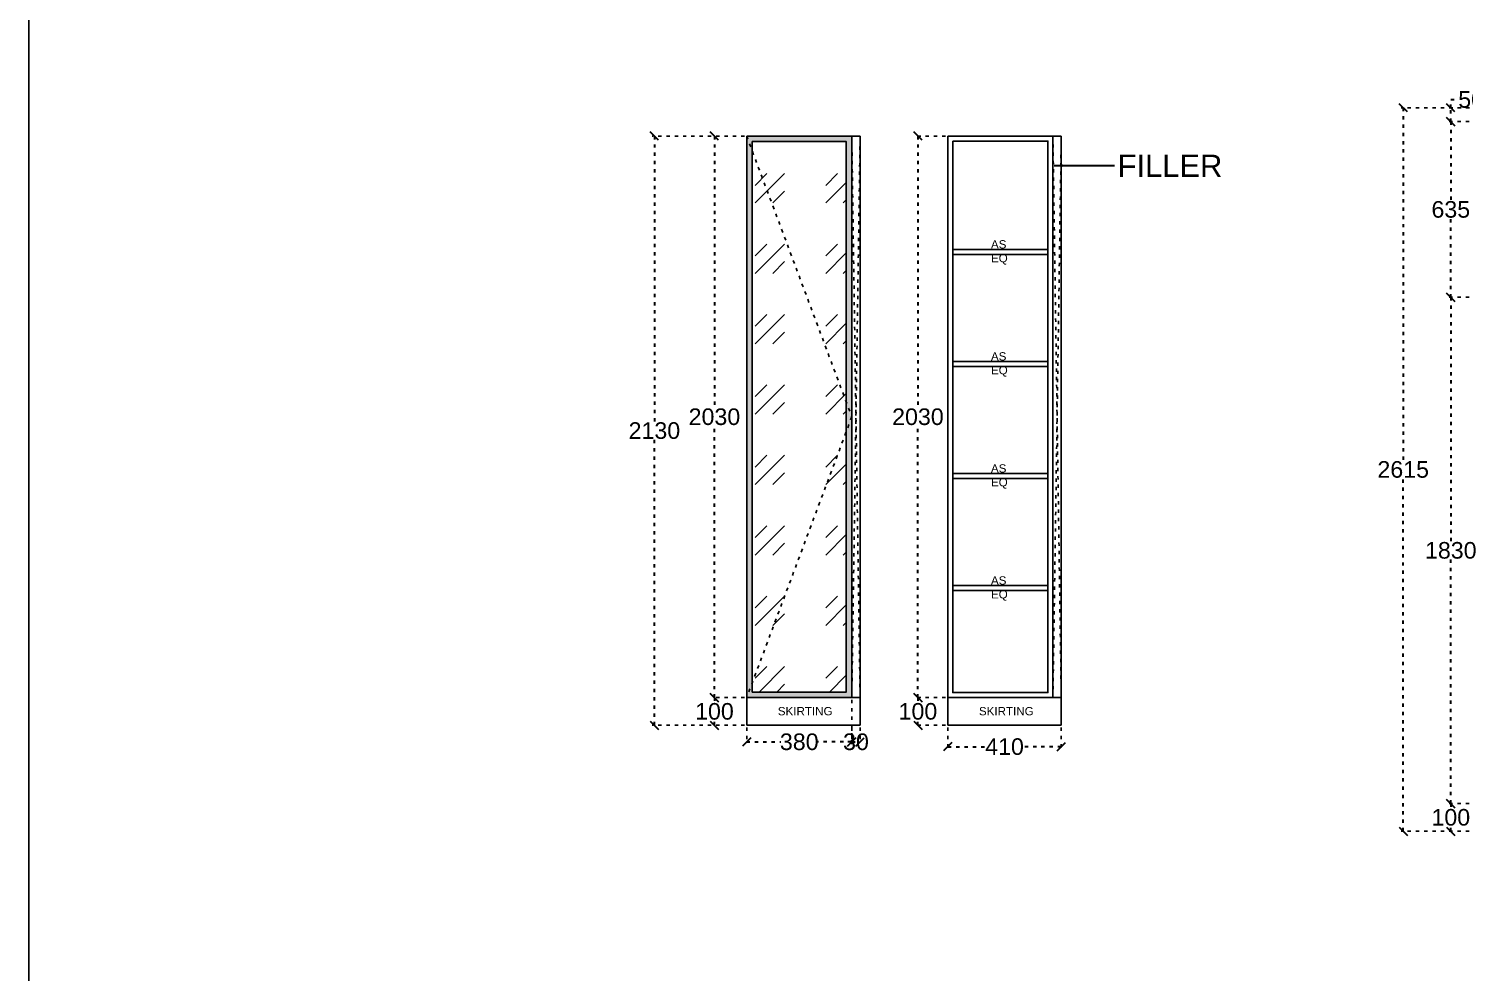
# Model space of a CAD drawing. Header units: millimetres. Extents: x 220712 to 1505573, y -354410 to 241923.
# Drawn here: x 268734 to 273922, y 123226 to 126636 of the extents above; entities that cross this region are included whole.
import ezdxf

# ---------------------------------------------------------------- set-up
doc = ezdxf.new("R2010")
doc.units = ezdxf.units.MM
doc.header["$MEASUREMENT"] = 0
doc.linetypes.add('ACAD_ISO03W100', pattern=[30, 12, -18])
doc.layers.add('Walls', color=253, linetype='Continuous')
doc.layers.add('Words', color=7, linetype='Continuous')
doc.styles.get("Standard").update_dxf_attribs({"font": 'arial.ttf'})
doc.dimstyles.get("Standard").update_dxf_attribs({"dimtxt": 60, "dimasz": 30, "dimexe": 7.75, "dimexo": 8.13, "dimgap": 0.63, "dimtad": 0, "dimtih": 1, "dimtoh": 1, "dimdec": 0, "dimzin": 0, "dimtxsty": 'Standard', "dimblk": 'OBLIQUE', "dimcen": 2.25, "dimclrd": 1, "dimclre": 1, "dimclrt": 1, "dimadec": 0, "dimazin": 0, "dimtfac": 1, "dimtdec": 0, "dimtofl": 0, "dimtmove": 0, "dimatfit": 3, "dimfxl": 1, "dimtolj": 1, "dimtzin": 0, "dimlwd": 30, "dimarcsym": 0})

# ---------------------------------------------------------------- blocks, each defined once
blk = doc.blocks.new('_Oblique')
at = {"color": 0, "linetype": 'ByBlock', "lineweight": -2}
blk.add_line((-0.5, -0.5), (0.5, 0.5), dxfattribs=at)
blk = doc.blocks.new('*D449')
at = {"layer": 'Defpoints', "color": 0, "linetype": 'ACAD_ISO03W100', "transparency": 16777216}
for p in [(271328.5, 126248.5), (271212, 124218.5), (271328.5, 124218.5)]:
    blk.add_point(p, dxfattribs=at)
at = {"layer": 'Walls', "color": 1, "linetype": 'ACAD_ISO03W100', "lineweight": -2, "transparency": 16777216}
for p, q in [((271320.4, 126248.5), (271204.3, 126248.5)), ((271320.4, 124218.5), (271204.3, 124218.5))]:
    blk.add_line(p, q, dxfattribs=at)
at = {"layer": 'Walls', "color": 1, "linetype": 'ACAD_ISO03W100', "lineweight": 30, "transparency": 16777216}
for p, q in [((271212, 126248.5), (271212, 125264.8)), ((271212, 124218.5), (271212, 125202.2))]:
    blk.add_line(p, q, dxfattribs=at)
at = {"layer": 'Walls', "color": 1, "linetype": 'ACAD_ISO03W100', "lineweight": 30, "transparency": 16777216, "xscale": 30, "yscale": 30, "zscale": 30}
for p, rotation in [((271212, 126248.5), 90), ((271212, 124218.5), 270)]:
    blk.add_blockref('_Oblique', p, dxfattribs=dict(at, rotation=rotation))
at = {"layer": 'Walls', "color": 1, "linetype": 'ACAD_ISO03W100', "transparency": 16777216, "insert": (271212, 125233.5), "char_height": 60, "attachment_point": 5}
blk.add_mtext('\\A1;2030', dxfattribs=at)
blk = doc.blocks.new('*D450')
at = {"layer": 'Defpoints', "color": 0, "linetype": 'ACAD_ISO03W100', "transparency": 16777216}
for p in [(271708.5, 124218.5), (271328.5, 124118.5), (271708.5, 124058.5)]:
    blk.add_point(p, dxfattribs=at)
at = {"layer": 'Walls', "color": 1, "linetype": 'ACAD_ISO03W100', "lineweight": -2, "transparency": 16777216}
for p, q in [((271708.5, 124210.37), (271708.5, 124050.75)), ((271328.5, 124110.37), (271328.5, 124050.75))]:
    blk.add_line(p, q, dxfattribs=at)
at = {"layer": 'Walls', "color": 1, "linetype": 'ACAD_ISO03W100', "lineweight": 30, "transparency": 16777216}
for p, q in [((271328.5, 124058.5), (271451.710382, 124058.5)), ((271708.5, 124058.5), (271585.289618, 124058.5))]:
    blk.add_line(p, q, dxfattribs=at)
at = {"layer": 'Walls', "color": 1, "linetype": 'ACAD_ISO03W100', "lineweight": 30, "transparency": 16777216, "xscale": 30, "yscale": 30, "zscale": 30, "rotation": 180}
blk.add_blockref('_Oblique', (271328.5, 124058.5), dxfattribs=at)
at = {"layer": 'Walls', "color": 1, "linetype": 'ACAD_ISO03W100', "lineweight": 30, "transparency": 16777216, "xscale": 30, "yscale": 30, "zscale": 30}
blk.add_blockref('_Oblique', (271708.5, 124058.5), dxfattribs=at)
at = {"layer": 'Walls', "color": 1, "linetype": 'ACAD_ISO03W100', "transparency": 16777216, "insert": (271518.5, 124058.5), "char_height": 60, "attachment_point": 5}
blk.add_mtext('\\A1;380', dxfattribs=at)
blk = doc.blocks.new('*D451')
at = {"layer": 'Defpoints', "color": 0, "linetype": 'ACAD_ISO03W100', "transparency": 16777216}
for p in [(271328.5, 124218.5), (271212, 124118.5), (271328.5, 124118.5)]:
    blk.add_point(p, dxfattribs=at)
at = {"layer": 'Walls', "color": 1, "linetype": 'ACAD_ISO03W100', "lineweight": -2, "transparency": 16777216}
for p, q in [((271320.4, 124218.5), (271204.3, 124218.5)), ((271320.4, 124118.5), (271204.3, 124118.5))]:
    blk.add_line(p, q, dxfattribs=at)
at = {"layer": 'Walls', "color": 1, "linetype": 'ACAD_ISO03W100', "lineweight": 30, "transparency": 16777216}
for p, q in [((271212, 124218.5), (271212, 124199.8)), ((271212, 124118.5), (271212, 124137.2))]:
    blk.add_line(p, q, dxfattribs=at)
at = {"layer": 'Walls', "color": 1, "linetype": 'ACAD_ISO03W100', "lineweight": 30, "transparency": 16777216, "xscale": 30, "yscale": 30, "zscale": 30}
for p, rotation in [((271212, 124218.5), 90), ((271212, 124118.5), 270)]:
    blk.add_blockref('_Oblique', p, dxfattribs=dict(at, rotation=rotation))
at = {"layer": 'Walls', "color": 1, "linetype": 'ACAD_ISO03W100', "transparency": 16777216, "insert": (271212, 124168.5), "char_height": 60, "attachment_point": 5}
blk.add_mtext('\\A1;100', dxfattribs=at)
blk = doc.blocks.new('*D452')
at = {"layer": 'Defpoints', "color": 0, "linetype": 'ACAD_ISO03W100', "transparency": 16777216}
for p in [(270995, 126248.5), (271328.5, 126248.5), (271328.5, 124118.5)]:
    blk.add_point(p, dxfattribs=at)
at = {"layer": 'Walls', "color": 1, "linetype": 'ACAD_ISO03W100', "lineweight": -2, "transparency": 16777216}
for p, q in [((271320.4, 126248.5), (270987.3, 126248.5)), ((271320.4, 124118.5), (270987.3, 124118.5))]:
    blk.add_line(p, q, dxfattribs=at)
at = {"layer": 'Walls', "color": 1, "linetype": 'ACAD_ISO03W100', "lineweight": 30, "transparency": 16777216}
for p, q in [((270995, 126248.5), (270995, 125214.8)), ((270995, 124118.5), (270995, 125152.2))]:
    blk.add_line(p, q, dxfattribs=at)
at = {"layer": 'Walls', "color": 1, "linetype": 'ACAD_ISO03W100', "lineweight": 30, "transparency": 16777216, "xscale": 30, "yscale": 30, "zscale": 30}
for p, rotation in [((270995, 126248.5), 90), ((270995, 124118.5), 270)]:
    blk.add_blockref('_Oblique', p, dxfattribs=dict(at, rotation=rotation))
at = {"layer": 'Walls', "color": 1, "linetype": 'ACAD_ISO03W100', "transparency": 16777216, "insert": (270995, 125183.5), "char_height": 60, "attachment_point": 5}
blk.add_mtext('\\A1;2130', dxfattribs=at)
blk = doc.blocks.new('*D453')
at = {"layer": 'Defpoints', "color": 0, "linetype": 'ACAD_ISO03W100', "transparency": 16777216}
for p in [(272055.5, 126248.5), (271947.5, 124218.5), (272055.5, 124218.5)]:
    blk.add_point(p, dxfattribs=at)
at = {"layer": 'Walls', "color": 1, "linetype": 'ACAD_ISO03W100', "lineweight": -2, "transparency": 16777216}
for p, q in [((272047.4, 126248.5), (271939.8, 126248.5)), ((272047.4, 124218.5), (271939.8, 124218.5))]:
    blk.add_line(p, q, dxfattribs=at)
at = {"layer": 'Walls', "color": 1, "linetype": 'ACAD_ISO03W100', "lineweight": 30, "transparency": 16777216}
for p, q in [((271947.5, 126248.5), (271947.5, 125264.8)), ((271947.5, 124218.5), (271947.5, 125202.2))]:
    blk.add_line(p, q, dxfattribs=at)
at = {"layer": 'Walls', "color": 1, "linetype": 'ACAD_ISO03W100', "lineweight": 30, "transparency": 16777216, "xscale": 30, "yscale": 30, "zscale": 30}
for p, rotation in [((271947.5, 126248.5), 90), ((271947.5, 124218.5), 270)]:
    blk.add_blockref('_Oblique', p, dxfattribs=dict(at, rotation=rotation))
at = {"layer": 'Walls', "color": 1, "linetype": 'ACAD_ISO03W100', "transparency": 16777216, "insert": (271947.5, 125233.5), "char_height": 60, "attachment_point": 5}
blk.add_mtext('\\A1;2030', dxfattribs=at)
blk = doc.blocks.new('*D454')
at = {"layer": 'Defpoints', "color": 0, "linetype": 'ACAD_ISO03W100', "transparency": 16777216}
for p in [(272055.5, 124218.5), (271947.5, 124118.5), (272055.5, 124118.5)]:
    blk.add_point(p, dxfattribs=at)
at = {"layer": 'Walls', "color": 1, "linetype": 'ACAD_ISO03W100', "lineweight": -2, "transparency": 16777216}
for p, q in [((272047.4, 124218.5), (271939.8, 124218.5)), ((272047.4, 124118.5), (271939.8, 124118.5))]:
    blk.add_line(p, q, dxfattribs=at)
at = {"layer": 'Walls', "color": 1, "linetype": 'ACAD_ISO03W100', "lineweight": 30, "transparency": 16777216}
for p, q in [((271947.5, 124218.5), (271947.5, 124199.8)), ((271947.5, 124118.5), (271947.5, 124137.2))]:
    blk.add_line(p, q, dxfattribs=at)
at = {"layer": 'Walls', "color": 1, "linetype": 'ACAD_ISO03W100', "lineweight": 30, "transparency": 16777216, "xscale": 30, "yscale": 30, "zscale": 30}
for p, rotation in [((271947.5, 124218.5), 90), ((271947.5, 124118.5), 270)]:
    blk.add_blockref('_Oblique', p, dxfattribs=dict(at, rotation=rotation))
at = {"layer": 'Walls', "color": 1, "linetype": 'ACAD_ISO03W100', "transparency": 16777216, "insert": (271947.5, 124168.5), "char_height": 60, "attachment_point": 5}
blk.add_mtext('\\A1;100', dxfattribs=at)
blk = doc.blocks.new('*D455')
at = {"layer": 'Defpoints', "color": 0, "linetype": 'ACAD_ISO03W100', "transparency": 16777216}
for p in [(272055.5, 124118.5), (272465.5, 124118.5), (272465.5, 124041)]:
    blk.add_point(p, dxfattribs=at)
at = {"layer": 'Walls', "color": 1, "linetype": 'ACAD_ISO03W100', "lineweight": -2, "transparency": 16777216}
for p, q in [((272055.5, 124110.4), (272055.5, 124033.2)), ((272465.5, 124110.4), (272465.5, 124033.2))]:
    blk.add_line(p, q, dxfattribs=at)
at = {"layer": 'Walls', "color": 1, "linetype": 'ACAD_ISO03W100', "lineweight": 30, "transparency": 16777216}
for p, q in [((272055.5, 124041), (272192.5, 124041)), ((272465.5, 124041), (272328.5, 124041))]:
    blk.add_line(p, q, dxfattribs=at)
at = {"layer": 'Walls', "color": 1, "linetype": 'ACAD_ISO03W100', "lineweight": 30, "transparency": 16777216, "xscale": 30, "yscale": 30, "zscale": 30, "rotation": 180}
blk.add_blockref('_Oblique', (272055.5, 124041), dxfattribs=at)
at = {"layer": 'Walls', "color": 1, "linetype": 'ACAD_ISO03W100', "lineweight": 30, "transparency": 16777216, "xscale": 30, "yscale": 30, "zscale": 30}
blk.add_blockref('_Oblique', (272465.5, 124041), dxfattribs=at)
at = {"layer": 'Walls', "color": 1, "linetype": 'ACAD_ISO03W100', "transparency": 16777216, "insert": (272260.5, 124041), "char_height": 60, "attachment_point": 5}
blk.add_mtext('\\A1;410', dxfattribs=at)
blk = doc.blocks.new('*D456')
at = {"layer": 'Defpoints', "color": 0, "linetype": 'ACAD_ISO03W100', "transparency": 16777216}
for p in [(271708.5, 124118.5), (271738.5, 124118.5), (271738.5, 124058.5)]:
    blk.add_point(p, dxfattribs=at)
at = {"layer": 'Walls', "color": 1, "linetype": 'ACAD_ISO03W100', "lineweight": -2, "transparency": 16777216}
for p, q in [((271708.5, 124110.37), (271708.5, 124050.75)), ((271738.5, 124110.37), (271738.5, 124050.75))]:
    blk.add_line(p, q, dxfattribs=at)
at = {"layer": 'Walls', "color": 1, "linetype": 'ACAD_ISO03W100', "lineweight": 30, "transparency": 16777216}
blk.add_line((271708.5, 124058.5), (271738.5, 124058.5), dxfattribs=at)
at = {"layer": 'Walls', "color": 1, "linetype": 'ACAD_ISO03W100', "lineweight": 30, "transparency": 16777216, "xscale": 30, "yscale": 30, "zscale": 30, "rotation": 180}
blk.add_blockref('_Oblique', (271708.5, 124058.5), dxfattribs=at)
at = {"layer": 'Walls', "color": 1, "linetype": 'ACAD_ISO03W100', "lineweight": 30, "transparency": 16777216, "xscale": 30, "yscale": 30, "zscale": 30}
blk.add_blockref('_Oblique', (271738.5, 124058.5), dxfattribs=at)
at = {"layer": 'Walls', "color": 1, "linetype": 'ACAD_ISO03W100', "transparency": 16777216, "insert": (271723.5, 124058.5), "char_height": 60, "attachment_point": 5}
blk.add_mtext('\\A1;30', dxfattribs=at)
blk = doc.blocks.new('*D457')
at = {"layer": 'Defpoints', "color": 0, "linetype": 'ACAD_ISO03W100', "transparency": 16777216}
for p in [(273873.5, 123835.5), (274127.5, 123835.5), (274127.5, 123735.5)]:
    blk.add_point(p, dxfattribs=at)
at = {"layer": 'Walls', "color": 1, "linetype": 'ACAD_ISO03W100', "lineweight": -2, "transparency": 16777216}
for p, q in [((274119.4, 123835.5), (273865.8, 123835.5)), ((274119.4, 123735.5), (273865.8, 123735.5))]:
    blk.add_line(p, q, dxfattribs=at)
at = {"layer": 'Walls', "color": 1, "linetype": 'ACAD_ISO03W100', "lineweight": 30, "transparency": 16777216}
for p, q in [((273873.5, 123835.5), (273873.5, 123816.8)), ((273873.5, 123735.5), (273873.5, 123754.2))]:
    blk.add_line(p, q, dxfattribs=at)
at = {"layer": 'Walls', "color": 1, "linetype": 'ACAD_ISO03W100', "lineweight": 30, "transparency": 16777216, "xscale": 30, "yscale": 30, "zscale": 30}
for p, rotation in [((273873.5, 123835.5), 90), ((273873.5, 123735.5), 270)]:
    blk.add_blockref('_Oblique', p, dxfattribs=dict(at, rotation=rotation))
at = {"layer": 'Walls', "color": 1, "linetype": 'ACAD_ISO03W100', "transparency": 16777216, "insert": (273873.5, 123785.5), "char_height": 60, "attachment_point": 5}
blk.add_mtext('\\A1;100', dxfattribs=at)
blk = doc.blocks.new('*D458')
at = {"layer": 'Defpoints', "color": 0, "linetype": 'ACAD_ISO03W100', "transparency": 16777216}
for p in [(273873.5, 125665.5), (274127.5, 125665.5), (274127.5, 123835.5)]:
    blk.add_point(p, dxfattribs=at)
at = {"layer": 'Walls', "color": 1, "linetype": 'ACAD_ISO03W100', "lineweight": -2, "transparency": 16777216}
for p, q in [((274119.4, 125665.5), (273865.8, 125665.5)), ((274119.4, 123835.5), (273865.8, 123835.5))]:
    blk.add_line(p, q, dxfattribs=at)
at = {"layer": 'Walls', "color": 1, "linetype": 'ACAD_ISO03W100', "lineweight": 30, "transparency": 16777216}
for p, q in [((273873.5, 125665.5), (273873.5, 124781.8)), ((273873.5, 123835.5), (273873.5, 124719.2))]:
    blk.add_line(p, q, dxfattribs=at)
at = {"layer": 'Walls', "color": 1, "linetype": 'ACAD_ISO03W100', "lineweight": 30, "transparency": 16777216, "xscale": 30, "yscale": 30, "zscale": 30}
for p, rotation in [((273873.5, 125665.5), 90), ((273873.5, 123835.5), 270)]:
    blk.add_blockref('_Oblique', p, dxfattribs=dict(at, rotation=rotation))
at = {"layer": 'Walls', "color": 1, "linetype": 'ACAD_ISO03W100', "transparency": 16777216, "insert": (273873.5, 124750.5), "char_height": 60, "attachment_point": 5}
blk.add_mtext('\\A1;1830', dxfattribs=at)
blk = doc.blocks.new('*D459')
at = {"layer": 'Defpoints', "color": 0, "linetype": 'ACAD_ISO03W100', "transparency": 16777216}
for p in [(273873.5, 126300.5), (274127.5, 126300.5), (274127.5, 125665.5)]:
    blk.add_point(p, dxfattribs=at)
at = {"layer": 'Walls', "color": 1, "linetype": 'ACAD_ISO03W100', "lineweight": -2, "transparency": 16777216}
for p, q in [((274119.4, 126300.5), (273865.8, 126300.5)), ((274119.4, 125665.5), (273865.8, 125665.5))]:
    blk.add_line(p, q, dxfattribs=at)
at = {"layer": 'Walls', "color": 1, "linetype": 'ACAD_ISO03W100', "lineweight": 30, "transparency": 16777216}
for p, q in [((273873.5, 126300.5), (273873.5, 126014.3)), ((273873.5, 125665.5), (273873.5, 125951.7))]:
    blk.add_line(p, q, dxfattribs=at)
at = {"layer": 'Walls', "color": 1, "linetype": 'ACAD_ISO03W100', "lineweight": 30, "transparency": 16777216, "xscale": 30, "yscale": 30, "zscale": 30}
for p, rotation in [((273873.5, 126300.5), 90), ((273873.5, 125665.5), 270)]:
    blk.add_blockref('_Oblique', p, dxfattribs=dict(at, rotation=rotation))
at = {"layer": 'Walls', "color": 1, "linetype": 'ACAD_ISO03W100', "transparency": 16777216, "insert": (273873.5, 125983), "char_height": 60, "attachment_point": 5}
blk.add_mtext('\\A1;635', dxfattribs=at)
blk = doc.blocks.new('*D460')
at = {"layer": 'Defpoints', "color": 0, "linetype": 'ACAD_ISO03W100', "transparency": 16777216}
for p in [(273873.5, 126350.5), (274129, 126350.5), (274127.5, 126300.5)]:
    blk.add_point(p, dxfattribs=at)
at = {"layer": 'Walls', "color": 1, "linetype": 'ACAD_ISO03W100', "lineweight": -2, "transparency": 16777216}
for p, q in [((274120.9, 126350.5), (273865.8, 126350.5)), ((274119.4, 126300.5), (273865.8, 126300.5))]:
    blk.add_line(p, q, dxfattribs=at)
at = {"layer": 'Walls', "color": 1, "linetype": 'ACAD_ISO03W100', "lineweight": 30, "transparency": 16777216}
for p, q in [((273873.5, 126350.5), (273873.5, 126380.5)), ((273873.5, 126380.5), (273903.5, 126380.5)), ((273873.5, 126300.5), (273873.5, 126350.5))]:
    blk.add_line(p, q, dxfattribs=at)
at = {"layer": 'Walls', "color": 1, "linetype": 'ACAD_ISO03W100', "lineweight": 30, "transparency": 16777216, "xscale": 30, "yscale": 30, "zscale": 30}
for p, rotation in [((273873.5, 126350.5), 90), ((273873.5, 126300.5), 270)]:
    blk.add_blockref('_Oblique', p, dxfattribs=dict(at, rotation=rotation))
at = {"layer": 'Walls', "color": 1, "linetype": 'ACAD_ISO03W100', "transparency": 16777216, "insert": (273947, 126380.5), "char_height": 60, "attachment_point": 5}
blk.add_mtext('\\A1;50', dxfattribs=at)
blk = doc.blocks.new('*D471')
at = {"layer": 'Defpoints', "color": 0, "linetype": 'ACAD_ISO03W100', "transparency": 16777216}
for p in [(273977.5, 126350.5), (273701.5, 123735.5), (274127.5, 123735.5)]:
    blk.add_point(p, dxfattribs=at)
at = {"layer": 'Walls', "color": 1, "linetype": 'ACAD_ISO03W100', "lineweight": -2, "transparency": 16777216}
for p, q in [((273969.4, 126350.5), (273693.8, 126350.5)), ((274119.4, 123735.5), (273693.8, 123735.5))]:
    blk.add_line(p, q, dxfattribs=at)
at = {"layer": 'Walls', "color": 1, "linetype": 'ACAD_ISO03W100', "lineweight": 30, "transparency": 16777216}
for p, q in [((273701.5, 126350.5), (273701.5, 125074.3)), ((273701.5, 123735.5), (273701.5, 125011.7))]:
    blk.add_line(p, q, dxfattribs=at)
at = {"layer": 'Walls', "color": 1, "linetype": 'ACAD_ISO03W100', "lineweight": 30, "transparency": 16777216, "xscale": 30, "yscale": 30, "zscale": 30}
for p, rotation in [((273701.5, 126350.5), 90), ((273701.5, 123735.5), 270)]:
    blk.add_blockref('_Oblique', p, dxfattribs=dict(at, rotation=rotation))
at = {"layer": 'Walls', "color": 1, "linetype": 'ACAD_ISO03W100', "transparency": 16777216, "insert": (273701.5, 125043), "char_height": 60, "attachment_point": 5}
blk.add_mtext('\\A1;2615', dxfattribs=at)

msp = doc.modelspace()

# ---------------------------------------------------------------- hatches: boundary and pattern name
at = {"layer": 'Walls', "true_color": 0x000000}
h = msp.add_hatch(color=18, dxfattribs=at)
h.dxf.hatch_style = 1
h.paths.add_polyline_path([(271708.5, 126248.5), (271328.5, 126248.5), (271328.5, 124218.5), (271708.5, 124218.5)])
h.paths.add_polyline_path([(271348.5, 126228.5), (271688.5, 126228.5), (271688.5, 124238.5), (271348.5, 124238.5)], flags=16)
at = {"layer": 'Walls', "true_color": 0xadddf7}
h = msp.add_hatch(dxfattribs=at)
h.set_pattern_fill('GOST_GLASS', color=141, scale=30)
h.set_pattern_definition([(45, (0, 0), (254.55844, 0), [150, -210]), (45, (63.64, 0), (254.55844, 0), [60, -300]), (45, (0, 63.64), (254.55844, 0), [60, -300])])
h.paths.add_polyline_path([(271688.5, 126228.5), (271348.5, 126228.5), (271348.5, 124238.5), (271688.5, 124238.5)])

# ---------------------------------------------------------------- linework, layer by layer
at = {"layer": 'Walls', "color": 18, "true_color": 0x000000}
for p, q in [((271328.5, 126248.5), (271328.5, 124118.5)), ((271328.5, 126248.5), (271738.5, 126248.5)), ((271708.5, 124218.5), (271708.5, 126248.5)), ((271738.5, 124118.5), (271738.5, 126248.5)), ((272055.5, 126248.5), (272055.5, 124118.5)), ((272055.5, 126248.5), (272465.5, 126248.5)), ((272435.5, 124218.5), (272435.5, 126248.5)), ((272465.5, 124118.5), (272465.5, 126248.5)), ((272073.5, 125838.5), (272417.5, 125838.5)), ((272073.5, 125820.5), (272417.5, 125820.5)), ((272073.5, 125433.5), (272417.5, 125433.5)), ((272073.5, 125415.5), (272417.5, 125415.5)), ((272073.5, 125028.5), (272417.5, 125028.5)), ((272073.5, 125010.5), (272417.5, 125010.5)), ((272073.5, 124623.5), (272417.5, 124623.5)), ((272073.5, 124605.5), (272417.5, 124605.5)), ((271328.5, 124218.5), (271738.5, 124218.5)), ((272055.5, 124218.5), (272465.5, 124218.5)), ((271328.5, 124118.5), (271738.5, 124118.5)), ((272055.5, 124118.5), (272465.5, 124118.5))]:
    msp.add_line(p, q, dxfattribs=at)
for points in [[(268733.5, 129286.5), (303961.5, 129286.5), (303961.5, 107722.5), (268733.5, 107722.5)], [(271348.5, 126228.5), (271688.5, 126228.5), (271688.5, 124238.5), (271348.5, 124238.5)], [(272073.5, 126230.5), (272417.5, 126230.5), (272417.5, 124236.5), (272073.5, 124236.5)]]:
    msp.add_lwpolyline(points, close=True, dxfattribs=at)
at = {"layer": 'Walls', "color": 252, "linetype": 'ACAD_ISO03W100', "true_color": 0x939598}
msp.add_lwpolyline([(271328.5, 126248.5), (271708.5, 125233.5), (271328.5, 124218.5)], dxfattribs=at)
at = {"layer": 'Walls', "color": 240, "linetype": 'ACAD_ISO03W100', "true_color": 0xed1f24}
for points in [[(271708.5, 124218.5), (271738.5, 126248.5), (271708.5, 126248.5), (271738.5, 124218.5)], [(272435.5, 126248.5), (272465.5, 124218.5), (272435.5, 124218.5), (272465.5, 126248.5)]]:
    msp.add_lwpolyline(points, dxfattribs=at)

# ---------------------------------------------------------------- texts
at = {"color": 18, "true_color": 0x000000, "char_height": 30, "attachment_point": 1}
for insert in [(271441, 124184.5), (272168, 124184.5)]:
    msp.add_mtext_dynamic_manual_height_columns('SKIRTING', width=2764.543, gutter_width=1, heights=[238.1], dxfattribs=dict(at, insert=insert))
at = {"layer": 'Words', "color": 0, "attachment_point": 1}
for s, width, heights, insert, char_height in [('FILLER', 958.319, [440.1], (272669, 126181), 80), ('AS\\PEQ', 1178.022, [0], (272211.5, 125872), 30), ('AS\\PEQ', 1178.022, [0], (272211.5, 125467), 30), ('AS\\PEQ', 1178.022, [0], (272211.5, 125062), 30), ('AS\\PEQ', 1178.022, [0], (272211.5, 124657), 30)]:
    msp.add_mtext_dynamic_manual_height_columns(s, width=width, gutter_width=866.4, heights=heights, dxfattribs=dict(at, insert=insert, char_height=char_height))

# ---------------------------------------------------------------- dimensions: what is measured, and where the dimension line sits
at = {"layer": 'Walls', "color": 9, "linetype": 'ACAD_ISO03W100', "true_color": 0xc7c8ca}
for base, p1, p2, picture, middle in [((273873.5, 126350.5), (274127.5, 126300.5), (274129, 126350.5), '*D460', (273947, 126380.5)), ((273701.5, 123735.5), (273977.5, 126350.5), (274127.5, 123735.5), '*D471', (273701.5, 125043)), ((273873.5, 126300.5), (274127.5, 125665.5), (274127.5, 126300.5), '*D459', (273873.5, 125983)), ((273873.5, 125665.5), (274127.5, 123835.5), (274127.5, 125665.5), '*D458', (273873.5, 124750.5)), ((273873.5, 123835.5), (274127.5, 123735.5), (274127.5, 123835.5), '*D457', (273873.5, 123785.5))]:
    dim = msp.add_linear_dim(base=base, p1=p1, p2=p2, angle=90, dimstyle='Standard', dxfattribs=at)
    dim.commit()
    dim.dimension.update_dxf_attribs({"geometry": picture, "text_midpoint": middle})
at = {"layer": 'Walls', "color": 18, "linetype": 'ACAD_ISO03W100', "true_color": 0x000000}
for base, p1, p2, picture, middle in [((270995, 126248.5), (271328.5, 124118.5), (271328.5, 126248.5), '*D452', (270995, 125183.5)), ((271212, 124218.5), (271328.5, 126248.5), (271328.5, 124218.5), '*D449', (271212, 125233.5)), ((271947.5, 124218.5), (272055.5, 126248.5), (272055.5, 124218.5), '*D453', (271947.5, 125233.5))]:
    dim = msp.add_linear_dim(base=base, p1=p1, p2=p2, angle=90, dimstyle='Standard', dxfattribs=at)
    dim.commit()
    dim.dimension.update_dxf_attribs({"geometry": picture, "text_midpoint": middle, "dimtype": 160})
for base, p1, p2, picture, middle in [((271212, 124118.5), (271328.5, 124218.5), (271328.5, 124118.5), '*D451', (271212, 124168.5)), ((271947.5, 124118.5), (272055.5, 124218.5), (272055.5, 124118.5), '*D454', (271947.5, 124168.5))]:
    dim = msp.add_linear_dim(base=base, p1=p1, p2=p2, angle=90, dimstyle='Standard', dxfattribs=at)
    dim.commit()
    dim.dimension.update_dxf_attribs({"geometry": picture, "text_midpoint": middle})
for base, p1, p2, picture, middle in [((271708.5, 124058.5), (271328.5, 124118.5), (271708.5, 124218.5), '*D450', (271518.5, 124058.5)), ((272465.5, 124041), (272055.5, 124118.5), (272465.5, 124118.5), '*D455', (272260.5, 124041))]:
    dim = msp.add_linear_dim(base=base, p1=p1, p2=p2, dimstyle='Standard', dxfattribs=at)
    dim.commit()
    dim.dimension.update_dxf_attribs({"geometry": picture, "text_midpoint": middle})
at = {"layer": 'Walls', "color": 240, "linetype": 'ACAD_ISO03W100', "true_color": 0xed1f24}
dim = msp.add_linear_dim(base=(271738.5, 124058.5), p1=(271708.5, 124118.5), p2=(271738.5, 124118.5), dimstyle='Standard', dxfattribs=at)
dim.commit()
dim.dimension.update_dxf_attribs({"geometry": '*D456', "text_midpoint": (271723.5, 124058.5), "dimtype": 160})

# ---------------------------------------------------------------- leaders
at = {"layer": 'Walls', "color": 252, "linetype": 'ByBlock', "true_color": 0x939598}
msp.add_leader([(272440.2, 126141.9), (272658, 126141.9)], dimstyle='Standard', override={"dimgap": 0.63, "dimtad": 0}, dxfattribs=at)

doc.saveas('drawing.dxf')
